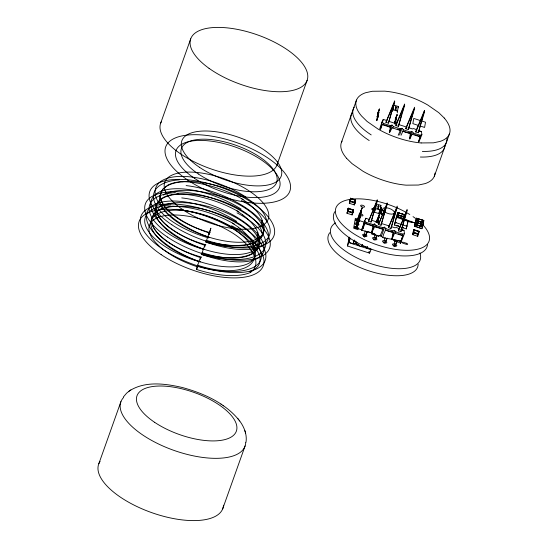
<?xml version="1.0" encoding="UTF-8"?>
<svg xmlns="http://www.w3.org/2000/svg" width="548" height="548" viewBox="0 0 548 548"><rect width="100%" height="100%" fill="white"/><g stroke="black" fill="none" stroke-linecap="round" stroke-linejoin="round"><path stroke-width="0.82" d="M356.399 241.743L356.351 244.059L361.002 246.573L370.969 249.648L369.523 253.121L347.576 246.031L349.165 237.106M378.826 206.877L378.552 206.528M378.928 206.295L378.654 205.945M380.435 212.124L379.853 211.734L380.079 210.733L380.915 211.275L381.127 212.925L381.778 213.261L381.511 214.268L380.661 213.836L380.079 210.733L378.826 213.569L374.448 212.158L375.695 208.678L376.517 203.966L380.887 205.37L380.504 207.425M381.018 208.815L380.579 207.576L381.422 207.802L381.586 210.309L382.093 210.966L381.244 210.528L381.018 208.815L380.422 208.384L381.305 208.5L381.586 210.309M398.143 107.84L398.28 106.483L393.909 105.086L393.115 106.216M379.874 211.74L380.887 205.37M397.259 112.854L398.28 106.483M246.011 442.215C247.23 434.29 243.929 426.358 239.106 420.193M392.669 108.545L392.861 106.915M373.914 208.767L372.996 209.617L372.044 209.473L372.893 209.233L374.366 207.274L374.25 207.966M151.604 219.227L154.057 213.693L159.03 209.747M204.699 245.223A55.026 21.153 19.7 0 1 156.043 206.932C156.755 202.822 159.571 199.198 163.414 197.431M160.372 194.602L162.825 189.074L167.798 185.121A59.609 25.194 19.6 0 1 181.217 181.655M400.93 240.723L400.554 243.189L391.861 239.277L382.792 237.654L381.408 236.106L384.593 227.16L385.977 228.708L392.793 230.907L394.546 230.366L395.93 231.914L402.746 234.112L404.493 233.571L404.04 230.496L401.691 229.585M398.081 233.797L402.938 235.366L400.903 241.079L400.184 241.298L391.861 239.277L392.985 232.153L385.456 230.181L383.648 234.147L382.792 237.654M409.5 138.808L410.377 133.274L402.842 131.294L401.033 135.26M398.718 212.919L398.375 215.035L403.808 216.946L404.253 214.549L398.718 212.919L404.253 214.549L403.808 216.946M416.466 222.604L416.117 224.721L421.556 226.625L422.001 224.228L416.466 222.604L422.001 224.228L421.556 226.625M417.336 218.563L416.994 220.68L422.426 222.591L422.871 220.193L417.336 218.563L422.871 220.193L422.426 222.591M347.816 210.891L348.213 208.514L353.309 210.11L352.878 212.583L347.733 211.083L348.213 208.514L353.255 210.295L352.878 212.583L347.733 211.083M350.104 200.904L350.494 198.527L355.59 200.123L355.159 202.602L350.014 201.102L350.494 198.527L355.536 200.308L355.159 202.602L350.104 200.904L349.316 203.294L354.405 204.938L355.138 202.739L354.748 202.609L355.241 199.835L355.536 200.308M413.288 232.907L413.863 229.605L414.274 229.818L412.658 234.667L413.863 229.605L418.96 231.249L418.377 234.544L413.288 232.907L413.843 229.9L414.274 229.818L413.788 232.592L412.658 234.667L417.747 236.304L418.487 234.106L418.097 233.982L418.583 231.201L418.912 231.509M418.932 231.496L418.501 233.969L413.363 232.468L413.843 229.9L418.932 231.496L418.501 233.969L413.445 232.277M349.329 237.818L348.596 242.202L353.008 243.798L355.282 243.428L357.597 244.175M381.661 213.946L381.011 213.624L381.127 212.925M347.576 246.031L349.562 237.565M381.305 208.5L381.422 207.802M392.231 111.237L393.087 109.799L393.909 105.086M250.518 272.438A61.52 26.003 19.6 0 1 196.664 269.479L197.15 266.705L200.219 258.087M348.24 208.219L348.644 208.432L347.035 213.282L348.158 211.206L348.644 208.432L348.24 208.219L347.658 211.521L352.748 213.158L353.33 209.863L348.24 208.219L347.035 213.282L352.124 214.919L352.857 212.727L352.467 212.597L352.953 209.816L353.255 210.295M349.939 201.534L350.439 201.226L350.932 198.445L350.521 198.232L349.939 201.534L355.036 203.178L355.611 199.876L350.521 198.232L349.316 203.294L349.877 202.637M349.994 201.945L350.932 198.445L350.521 198.232M352.412 213.268L352.124 214.919L351.837 214.186M354.679 203.376L354.405 204.938L354.118 204.199L354.515 204.329M354.782 202.794L355.611 199.876M355.659 227.852L360.851 214.843L356.837 228.228L355.659 227.852L360.851 214.843L356.837 228.228M368.544 221.234L377.271 199.705L371.051 222.043L368.544 221.234L377.394 200.678L371.051 222.043M385.936 122.348L394.663 100.818L388.443 123.156L385.936 122.348L394.786 101.791L388.443 123.156M372.044 209.473L372.256 208.446L372.989 208.562M374.585 211.37L375.14 208.219M378.161 205.616L378.668 205.781M395.553 106.737L396.053 106.894M378.826 213.569L379.106 212.001M378.49 224.44L387.224 202.911L380.997 225.249L378.49 224.44L387.347 203.883L380.997 225.249M395.882 125.554L404.732 104.997L398.389 126.362L395.882 125.554L396.081 124.444L404.609 104.024L402.061 113.004M381.511 214.268L381.778 213.261M382.093 210.966L382.36 209.953L381.696 209.596M398.389 126.362L401.595 114.642M388.443 227.646L397.17 206.117L390.95 228.454L388.443 227.646L397.293 207.089L390.95 228.454M405.828 128.766L414.685 108.203L408.335 129.568L405.828 128.766L406.027 127.65L414.562 107.237L412.473 114.58M408.335 129.568L412.007 116.217M400.026 226.865L400.115 226.345L400.026 226.865L394.539 225.098L396.368 217.309L408.13 221.097L406.294 228.886L401.588 227.372M394.539 225.098L396.368 217.309M403.417 218.782L396.718 216.624L397.738 212.603L398.389 212.617M404.04 217.022L397.341 214.864L404.294 216.72M398.088 217.063L398.026 214.706M396.978 225.331L396.889 225.851L397.012 225.317M398.547 225.838L398.458 226.358L398.581 225.824M398.389 230.852L407.123 209.322L400.896 231.66L398.389 230.852L407.246 210.295L400.896 231.66M415.781 131.972L424.632 111.408L418.288 132.78L415.781 131.972L415.973 130.856L424.508 110.443L422.885 116.155M402.787 218.584L402.883 218.234L398.184 216.713M418.288 132.78L422.426 117.786M404.657 214.638L405.184 215.008L404.787 217.261M406.294 228.886L406.602 227.146M406.904 225.406L406.965 225.064M415.774 224.385L415.679 224.735L415.774 224.385L422.035 226.406L422.535 226.947L415.089 224.543L415.774 224.385L415.925 226.399L421.905 228.708L422.933 224.687L422.405 224.324L422.933 224.687L421.905 228.708L414.466 226.303L415.487 222.289L416.138 222.303M422.933 224.687L415.336 222.269L416.357 218.248L417.007 218.262M416.644 220.344L416.549 220.693L416.644 220.344L422.912 222.365L423.405 222.906L422.775 224.666L416.802 222.358L416.644 220.344L415.966 220.508L423.405 222.906L423.803 220.645L423.275 220.282L423.803 220.645L423.385 221.824M415.836 226.749L415.925 226.399M416.706 222.707L416.802 222.358M422.008 226.577L422.535 226.947M422.878 222.543L423.405 222.906M422.775 224.666L423.172 222.406M372.133 209.131L372.256 208.446M382.244 210.638L382.36 209.953M372.996 209.617L374.394 207.706M369.818 251.491L369.523 253.121L368.578 251.895M380.661 213.836L380.511 211.336M381.011 213.624L380.915 211.275M381.244 210.528L381.086 208.028M398.807 212.747L398.375 215.035L403.855 216.748M416.555 222.426L416.117 224.721L421.604 226.427M417.425 218.392L416.994 220.68L422.474 222.385M349.562 237.359L348.596 242.202L350.028 239.51M380.518 129.15L382.086 121.862L383.271 119.375L387.066 120.69M389.306 132.239L390.477 126.855L382.381 124.245L380.6 129.246M384.593 227.16L382.846 227.694L376.031 225.502L374.647 223.954L372.893 224.488L366.078 222.296L364.694 220.748L361.509 230.242L371.585 232.667L374.942 226.338L383.038 228.948L380.182 235.702L378.243 236.188L371.585 232.667L373.085 225.742L364.989 223.132L362.954 228.845L364.694 220.748L365.879 218.262L369.681 219.577M363.865 236.578L365.174 230.996M373.832 239.921L375.127 234.202M383.758 242.99L385.073 237.407M393.724 246.333L395.019 240.613M382.881 121.026L383.271 119.375M365.495 219.912L365.879 218.262M349.754 237.387L348.596 242.202L350.001 238.305M196.664 269.479L197.718 265.122M347.658 211.521L348.158 211.206L347.768 211.083M378.045 113.731L379.463 109.011L377.586 113.498M377.435 117.21L378.853 112.484L376.976 116.971M376.825 120.683L378.243 115.957L376.366 120.444M358.529 219.707L362.077 207.891L356.885 220.899L362.077 207.891L359.2 217.152M358.152 222.392L361.468 211.37L356.269 224.372L361.468 211.37L358.111 222.166M395.197 120.992L397.088 114.69L395.211 119.176M395.06 122.889L396.478 118.163L394.601 122.649M395.396 123.211L395.868 121.635L394.93 123.882M377.099 222.235L379.702 213.576L375.942 222.55M377.435 222.563L379.093 217.049L376.901 222.283M377.771 222.885L378.483 220.522L377.538 222.762M409.74 138.774L411.932 131.486L413.315 133.027L420.131 135.226L421.885 134.692L421.426 131.609L418.302 130.397M400.184 241.298L400.554 243.189L400.903 241.079L391.861 239.277L394.546 230.366M418.658 141.953L420.323 136.479L414.658 134.65M378.024 113.642L379.463 109.011L377.634 113.6M377.414 117.114L378.853 112.484L377.024 117.073M376.805 120.587L378.243 115.957L376.408 120.546M394.937 121.635L397.088 114.69L395.259 119.279M395.04 122.793L396.478 118.163L394.649 122.752M395.149 123.951L395.868 121.635L394.95 123.93M377.545 220.522L379.702 213.576L376.339 221.995M377.414 222.447L379.093 217.049L376.955 222.406M377.764 222.837L378.483 220.522L377.565 222.817M379.695 128.986L382.086 121.862L383.47 123.41L390.286 125.608L392.032 125.067L393.416 126.615L400.232 128.814L401.985 128.273L403.369 129.821L410.185 132.02L411.932 131.486M389.532 132.198L392.032 125.067M354.357 239.949L353.008 243.798L354.124 240.668M371.585 232.667L374.647 223.954M160.646 123.259L190.704 38.846M98.846 463.69L120.937 401.622M202.102 252.813L204.603 245.778M206.486 240.504L210.87 228.194L209.062 234.66L208.987 233.469M200.294 259.279L201.048 257.17M204.678 246.97L205.431 244.86M277.076 164.715L307.14 80.296M341.473 142.274L356.501 100.065M222.673 508.873L245.093 445.942M349.788 200.602L350.241 200.554M348.254 208.302L348.644 208.432M347.507 210.59L347.959 210.535M355.138 202.739L354.748 202.609L354.186 204.027M390.477 126.855L389.758 127.074L382.949 124.882L383.47 123.41M352.707 211.624L353.33 209.863M352.857 212.727L352.467 212.597L352.748 213.158M389.758 127.074L390.286 125.608M398.204 135.315L400.424 130.068L399.711 130.287L392.895 128.088L393.416 126.615M356.919 242.476L356.351 244.059L358.762 244.84M373.085 225.742L372.373 225.961L365.557 223.762L366.078 222.296M399.711 130.287L400.232 128.814M399.595 134.986L401.985 128.273M403.369 129.821L402.842 131.294L409.657 133.493L410.377 133.274M372.373 225.961L372.893 224.488M383.038 228.948L382.319 229.167L375.503 226.975L376.031 225.502M409.657 133.493L410.185 132.02M418.542 141.48L420.323 136.479L419.61 136.699L412.795 134.5L413.315 133.027M382.319 229.167L382.846 227.694M385.977 228.708L385.456 230.181L392.272 232.373L392.985 232.153M419.61 136.699L420.131 135.226M398.362 212.795L397.738 212.603L396.718 216.624L398.115 216.892M392.272 232.373L392.793 230.907M404.493 233.571L400.554 243.189L402.938 235.366L402.218 235.585L395.403 233.386L395.93 231.914M402.218 235.585L402.746 234.112M407.438 223.029L408.13 221.097M416.98 218.44L416.357 218.248L415.336 222.269L416.74 222.536M413.13 231.975L413.589 231.92M434.331 176.251L449.36 134.041M418.33 233.01L418.96 231.249M418.487 234.106L418.097 233.982L418.377 234.544M396.259 107.963L395.944 107.641M378.88 206.822L378.421 206.665M419.158 141.343L421.885 134.692M361.509 230.242L363.16 226.509M409.911 138.945L412.226 133.87L412.795 134.5M391.861 239.277L394.841 232.756L395.403 233.386M364.523 237.044L367.352 231.311M375.181 238.818L376.949 235.236M385.128 242.024L386.902 238.442M394.724 245.949L396.848 241.647M364.845 237.024L367.489 231.742M374.791 240.23L377.058 235.702M384.744 243.435L387.388 238.154M394.69 246.641L397.334 241.36M389.717 132.376L392.327 127.458L392.895 128.088M395.334 107.983L396.094 108.264L395.43 107.929M377.942 206.863L378.702 207.144L377.99 206.781M395.916 107.196L396.375 107.319L396.046 107.059M395.814 107.785L396.211 107.997M378.524 206.082L378.99 206.206M395.389 107.614L395.601 107.614M378.099 205.911L378.312 205.911M377.997 206.493L378.209 206.493M123.362 396.985L126.636 393.156L129.547 390.827M375.723 205.096L376.517 203.966M362.454 244.614L361.002 246.573L348.72 242.49M362.564 244.716L361.002 246.573L363.584 246.388M363.338 235.921L364.461 234.77M395.546 107.018L395.704 107.024M372.893 209.233L373.798 208.391M378.243 236.188L379.374 235.318M250.587 272.39C254.176 270.013 256.512 265.677 255.848 261.341A55.553 23.482 19.6 0 0 252.107 252.423A54.93 23.215 19.6 0 0 194.355 217.453A54.93 23.215 19.6 0 0 148.912 229.27A54.93 23.215 19.6 0 0 197.15 266.705M129.931 390.566C145.556 380.853 165.373 383.607 182.381 387.525C203.801 393.382 225.694 403.136 239.729 421.001M128.629 391.464L130.835 389.936M396.594 110.47L395.718 110.306L395.992 110.079C395.382 109.895 396.636 109.99 396.218 110.634M379.202 209.35L378.332 209.185L378.606 208.966C378.832 208.5 378.558 209.322 378.826 209.514M378.476 208.117L377.825 207.911L378.415 208.124M381.408 236.106L380.655 236.339L380.182 235.702M350.473 198.492L350.932 198.445M374.373 208.336L375.051 208.329M397.341 214.864L397.992 214.878M415.966 220.508L416.61 220.522M415.089 224.543L415.74 224.557M389.347 225.612L389.196 226.043M395.526 109.189C394.909 108.936 396.841 109.429 395.279 109.073M163.4 197.424A59.609 25.194 19.6 0 1 176.833 193.965L178.778 194.061M159.016 209.733A59.609 25.194 19.6 0 1 172.449 206.281L174.394 206.37M421.165 142.946L433.482 142.829L440.181 141.384A51.56 21.79 19.6 0 0 444.264 118.046M183.162 181.751L181.21 181.648A61.52 26.003 19.6 0 1 241.326 198.506L243.141 199.63M372.167 208.788L373.12 208.925M418.09 130.986L421.426 131.609L418.302 130.917M400.704 229.865L404.04 230.496L400.91 229.804M415.864 226.577L414.466 226.303L415.487 222.289L416.11 222.474M375.442 235.188L371.736 234.133L371.914 233.085L367.078 231.53M407.034 127.198L398.485 124.506M408.609 127.684L412.377 128.944L413.61 128.568L416.74 129.787M389.642 226.084L381.093 223.392M391.224 226.564L394.992 227.831L396.225 227.454L399.348 228.674M415.363 223.098L401.355 218.584L415.288 223.002M418.33 125.41L412.843 123.636L413.761 118.423L425.515 122.218L424.597 127.431L419.898 125.91M397.19 129.02L400.424 130.068M416.357 218.248L423.803 220.645M397.738 212.603L405.184 215.008L404.63 214.816M407.959 221.365L410.308 222.125A1.24 0.521 19.6 0 0 411.562 222.036A1.24 0.521 19.6 0 0 410.733 221.173M349.419 202.685L349.809 202.815M395.026 222.317L396.204 222.694M395.45 222.522L400.937 224.29M402.506 224.796L407.212 226.31M353.35 209.946L352.953 209.816L353.289 210.124M414.274 229.818L413.863 229.605M347.137 212.672L347.528 212.795M412.767 234.058L413.158 234.181M364.447 222.241L359.611 220.68L359.796 219.638L355.344 218.371L353.645 228.16L358.022 229.708L358.207 228.667L362.242 229.968M373.284 233.53L374.462 233.907M395.115 109.422L395.957 109.669L395.101 109.347M393.087 109.799L397.451 111.21M396.958 124.012L388.587 121.218M377.723 208.302L378.572 208.555L377.702 208.206M375.695 208.678L380.059 210.096M379.572 222.899L371.202 220.104M413.843 229.9L418.884 231.681M363.769 246.162L367.372 247.758M368.818 248.402L370.982 249.361M381.374 209.85L382.216 210.274M380.785 213.145L381.634 213.583M176.826 193.958A61.52 26.003 19.6 0 1 236.941 210.816L238.757 211.939M172.442 206.267A61.52 26.003 19.6 0 1 232.558 223.132L234.373 224.248M241.326 198.506L247.196 202.616M236.941 210.816L242.812 214.926M232.558 223.132L238.428 227.235M220.906 404.068L221.399 404.397M223.022 405.486L223.557 405.849M379.963 211.391L380.792 211.96M394.046 240.606L395.403 241.613M394.375 240.88L395.553 241.778M444.284 118.046L438.784 112.676L427.83 105.058A48.471 20.482 19.6 0 0 384.689 91.153L372.38 91.269L365.68 92.715A51.56 21.79 19.6 0 0 361.598 116.053L367.078 121.43L378.031 129.04A48.471 20.482 19.6 0 0 421.172 142.953M346.548 158.262L352.049 163.64L363.002 171.25A48.471 20.482 19.6 0 0 406.143 185.162L418.453 185.039L425.152 183.594A51.56 21.79 19.6 0 0 434.982 173.086M382.381 124.245L382.949 124.882M374.942 226.338L375.503 226.975M364.989 223.132L365.557 223.762M237.901 418.645L238.503 419.425M354.748 202.609L355.036 203.178M417.466 235.572L417.747 236.304M413.24 231.366L413.521 232.099M349.891 199.993L350.179 200.726M347.61 209.98L347.898 210.713M262.204 220.44L262.745 222.522A54.93 23.215 19.6 0 1 212.494 238.222A54.93 23.215 19.6 0 1 160.715 193.91M257.82 232.749L258.361 234.832A54.93 23.215 19.6 0 1 208.11 250.532A54.93 23.215 19.6 0 1 156.331 206.219M253.436 245.059L253.977 247.141A54.93 23.215 19.6 0 1 203.726 262.841A54.93 23.215 19.6 0 1 151.947 218.529M244.881 430.66L245.189 431.721M245.305 432.16L245.614 433.235M355.227 240.949L355.282 243.428M252.381 246.929A55.026 25.174 20.6 0 1 197.698 265.239M231.544 225.735A61.609 25.448 17.2 0 1 258.677 263.328A61.609 25.448 17.2 0 1 197.259 266.335M200.349 261.869A61.609 26.77 21.8 0 1 149.467 208.288A61.609 26.77 21.8 0 1 236.722 221.399M251.087 250.114A55.026 25.153 20.6 0 1 252.142 252.429M152.159 218.625A55.026 25.078 20.9 0 1 204.562 214.98A55.026 25.078 20.9 0 1 253.45 250.573M238.38 227.249A57.492 24.297 19.6 0 1 253.505 245.072M252.854 244.826A55.026 25.105 20.8 0 1 253.93 247.134M199.89 261.821A61.609 26.174 17.2 0 1 146.713 228.413A61.609 26.174 17.2 0 1 171.003 204.931M176.73 209.302A61.609 24.783 21.5 0 1 246.367 238.394A61.609 24.783 21.5 0 1 249.354 271.582M201.506 257.108A55.026 23.331 17 0 1 151.7 220.008A55.026 23.331 17 0 1 204.568 209.528A55.026 23.331 17 0 1 257.786 245.949M257.019 234.647A55.026 25.174 20.6 0 1 202.137 252.628M158.865 207.445A55.026 23.434 17 0 1 224.125 211.85A55.026 23.434 17 0 1 257.759 248.223A55.026 23.434 17 0 1 201.219 253.251M200.315 257.533A55.026 21.153 19.7 0 1 151.659 219.241M237.003 212.843A61.609 26.222 17.3 0 1 262.985 251.025A61.609 26.222 17.3 0 1 201.568 254.457M204.733 249.552A61.609 26.77 21.8 0 1 153.851 195.972A61.609 26.77 21.8 0 1 241.106 209.089M181.737 197.903A61.609 24.783 21.5 0 1 263.3 243.428A61.609 24.783 21.5 0 1 201.287 254.272M242.757 214.932A57.492 24.297 19.6 0 1 257.889 232.763M257.238 232.51A55.026 25.105 20.8 0 1 258.314 234.825M204.274 249.511A61.609 26.174 17.2 0 1 151.097 216.104A61.609 26.174 17.2 0 1 175.387 192.615M210.247 232.66A55.026 23.516 16.9 0 1 160.461 195.403A55.026 23.516 16.9 0 1 213.467 184.745A55.026 23.516 16.9 0 1 266.575 221.33M261.622 220.2A55.026 25.105 20.8 0 1 262.698 222.515M261.403 222.337A55.026 25.174 20.6 0 1 206.521 240.319M209.083 232.9A55.026 21.153 19.7 0 1 160.427 194.622M208.548 237.894A61.609 26.873 17.3 0 1 155.529 204.246A61.609 26.873 17.3 0 1 179.264 179.833M209.117 237.236A61.609 26.77 21.8 0 1 158.242 183.655A61.609 26.77 21.8 0 1 245.497 196.78M247.141 202.623A57.492 24.297 19.6 0 1 262.273 220.454M163.249 195.136A55.026 23.434 17 0 1 228.509 199.541A55.026 23.434 17 0 1 262.143 235.914A55.026 23.434 17 0 1 205.603 240.935M205.89 244.798A55.026 23.331 17 0 1 156.084 207.699A55.026 23.331 17 0 1 208.952 197.218A55.026 23.331 17 0 1 262.17 233.64M241.387 200.534A61.609 26.222 17.3 0 1 267.369 238.716A61.609 26.222 17.3 0 1 205.952 242.148M186.121 185.594A61.609 24.783 21.5 0 1 267.684 231.119A61.609 24.783 21.5 0 1 205.671 241.956M223.522 505.194A65.918 27.859 19.6 0 1 151.57 512.586A65.918 27.859 19.6 0 1 100.085 461.389M245.723 442.284A65.918 27.859 19.6 0 1 172.216 449.771A65.918 27.859 19.6 0 1 123.574 397.499M418.151 264.157A47.375 20.023 19.6 0 1 366.311 269.972A47.375 20.023 19.6 0 1 329.793 232.695M419.898 252.923A47.375 20.023 19.6 0 1 368.811 262.937A47.375 20.023 19.6 0 1 335.54 222.892M427.515 244.607A49.436 20.893 19.6 0 1 373.531 249.922A49.436 20.893 19.6 0 1 334.855 211.692M423.44 225.481A49.436 20.893 19.6 0 1 388.916 248.148A49.436 20.893 19.6 0 1 336.725 206.267A49.436 20.893 19.6 0 1 409.788 214.528M413.028 216.631A49.436 20.893 19.6 0 1 415.453 218.357M407.178 221.111A1.24 0.521 19.6 0 1 406.095 220.214A1.24 0.521 19.6 0 1 407.356 220.07M358.618 220.097A2.062 0.87 19.6 0 1 358.7 221.639M357.543 221.481A2.062 0.87 19.6 0 1 355.604 219.94A2.062 0.87 19.6 0 1 357.851 219.748M358.118 223.639A2.062 0.87 19.6 0 1 358.015 225.118A2.062 0.87 19.6 0 1 355.029 223.687A2.062 0.87 19.6 0 1 357.241 223.221M375.106 234.27A2.062 0.87 19.6 0 1 373.03 233.736A2.062 0.87 19.6 0 1 372.003 232.599M375.633 237.969A2.267 0.959 19.6 0 1 376.264 239.784A2.267 0.959 19.6 0 1 372.763 238.483A2.267 0.959 19.6 0 1 374.606 237.592M365.817 234.839A2.267 0.959 19.6 0 1 366.242 236.585A2.267 0.959 19.6 0 1 362.797 235.25A2.267 0.959 19.6 0 1 364.653 234.38M385.58 241.182A2.267 0.959 19.6 0 1 386.244 242.983A2.267 0.959 19.6 0 1 382.757 241.743A2.267 0.959 19.6 0 1 384.401 240.757M346.569 158.262A51.56 21.79 19.6 0 1 342.068 141.076M446.935 138.569A49.436 20.893 19.6 0 1 422.357 151.392M371.208 134.911A49.436 20.893 19.6 0 1 354.248 107.175M444.901 145.727A49.436 20.893 19.6 0 1 420.35 157.029M369.201 140.541A49.436 20.893 19.6 0 1 352.241 112.806M277.706 161.646A61.794 26.119 19.6 0 1 211.494 169.079A61.794 26.119 19.6 0 1 161.413 121.56M403.253 227.352L403.157 227.872L403.28 227.338M367.256 246.675L366.715 248.217L367.276 246.648M350.049 201.095L350.439 201.226L350.049 201.095M413.391 232.468L413.788 232.592L413.391 232.468M406.582 243.312L403.451 242.298A1.24 0.521 19.6 0 0 402.184 242.442A1.24 0.521 19.6 0 0 403.266 243.346L406.404 244.353A1.24 0.521 19.6 0 0 407.664 244.209A1.24 0.521 19.6 0 0 406.582 243.312M395.704 108.936L395.704 108.936M161.181 254.649A65.918 27.859 19.6 0 0 263.136 266.164A65.918 27.859 19.6 0 0 179.347 209.911A65.918 27.859 19.6 0 0 161.181 254.649M163.057 249.374A65.918 27.859 19.6 0 0 265.013 260.889A65.918 27.859 19.6 0 0 181.224 204.63A65.918 27.859 19.6 0 0 163.057 249.374M167.441 237.065A65.918 27.859 19.6 0 0 269.397 248.58A65.918 27.859 19.6 0 0 185.608 192.321A65.918 27.859 19.6 0 0 167.441 237.065M183.135 209.891A54.93 23.215 19.6 0 0 268.095 219.488A54.93 23.215 19.6 0 0 198.273 172.606A54.93 23.215 19.6 0 0 183.135 209.891M194.41 178.237A54.93 23.215 19.6 0 0 279.37 187.834A54.93 23.215 19.6 0 0 209.542 140.952A54.93 23.215 19.6 0 0 194.41 178.237M198.328 173.976A50.539 21.358 19.6 0 0 276.493 182.806A50.539 21.358 19.6 0 0 212.254 139.678A50.539 21.358 19.6 0 0 198.328 173.976M187.738 180.08A65.918 27.859 19.6 0 0 289.687 191.595A65.918 27.859 19.6 0 0 205.897 135.342A65.918 27.859 19.6 0 0 187.738 180.08M199.499 167.311A52.731 22.283 19.6 0 0 281.062 176.525A52.731 22.283 19.6 0 0 214.028 131.52A52.731 22.283 19.6 0 0 199.499 167.311M171.825 224.755A65.918 27.859 19.6 0 0 273.781 236.27A65.918 27.859 19.6 0 0 189.992 180.011A65.918 27.859 19.6 0 0 171.825 224.755M154.652 422.33A52.731 22.283 19.6 0 0 236.215 431.543A52.731 22.283 19.6 0 0 169.188 386.539A52.731 22.283 19.6 0 0 154.652 422.33M384.723 211.918A6.186 2.617 19.6 0 0 394.341 213.076A6.186 2.617 19.6 0 0 386.573 207.774A6.186 2.617 19.6 0 0 384.723 211.918M361.296 206.521A2.062 0.87 19.6 0 0 364.502 206.911A2.062 0.87 19.6 0 0 361.913 205.144A2.062 0.87 19.6 0 0 361.296 206.521M359.769 215.206A2.062 0.87 19.6 0 0 362.975 215.59A2.062 0.87 19.6 0 0 360.385 213.823A2.062 0.87 19.6 0 0 359.769 215.206M355.063 227.845A2.062 0.87 19.6 0 0 358.269 228.235A2.062 0.87 19.6 0 0 355.679 226.468A2.062 0.87 19.6 0 0 355.063 227.845M393.231 245.408A2.267 0.959 19.6 0 0 396.759 245.833A2.267 0.959 19.6 0 0 393.909 243.887A2.267 0.959 19.6 0 0 393.231 245.408M209.041 68.329A61.794 26.119 19.6 0 0 306.366 81.995A61.794 26.119 19.6 0 0 231.352 28.38A61.794 26.119 19.6 0 0 209.041 68.329"/></g></svg>
